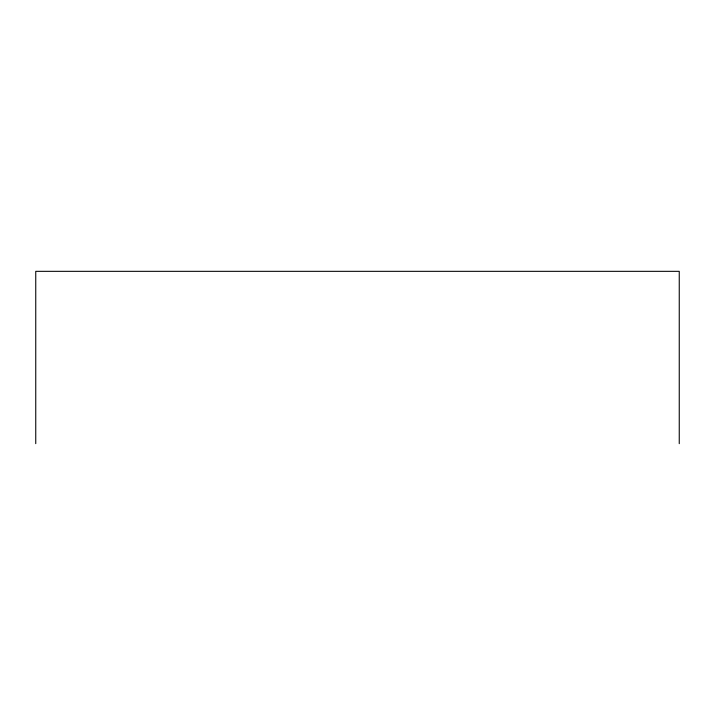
<?xml version="1.0" encoding="UTF-8"?>
<svg xmlns="http://www.w3.org/2000/svg" width="715" height="715" viewBox="0 0 715 715"><rect width="100%" height="100%" fill="white"/><g stroke="black" fill="none" stroke-linecap="round" stroke-linejoin="round"><path stroke-width="1.07" d="M679.25 443.666L679.25 271.334L35.75 271.334L35.75 443.666"/></g></svg>
